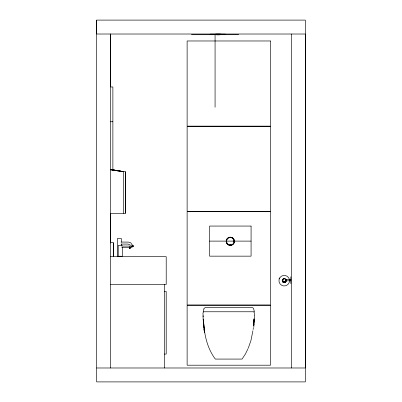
<?xml version="1.0" encoding="UTF-8"?>
<svg xmlns="http://www.w3.org/2000/svg" width="402" height="402" viewBox="0 0 402 402"><rect width="100%" height="100%" fill="white"/><g stroke="black" fill="none" stroke-linecap="round" stroke-linejoin="round"><path stroke-width="0.6" d="M96.636 20.1L96.636 381.9L305.364 381.9L305.364 20.1L96.636 20.1L96.636 34.014L305.364 34.014L305.364 367.986L96.636 367.986M110.55 243.059L110.55 213.557M110.55 86.747L110.55 34.014L110.55 367.986M113.334 242.702L113.334 256.662L113.334 242.702L110.55 242.702M125.298 171.915L125.298 213.105M254.401 315.731L253.858 325.082M253.848 321.163L254.009 318.721M254.245 315.63L254.436 313.158A1.668 1.668 0 0 0 253.737 312.042M254.034 324.324L253.793 327.097M228.105 237.914A4.04 4.04 0 0 0 226.341 240.562L226.341 242.029A4.04 4.04 0 0 0 226.557 242.783M234.195 242.406A4.04 4.04 0 0 0 234.286 242.029L234.286 240.562A4.04 4.04 0 0 0 234.195 240.185M121.449 242.235L121.429 238.582L117.324 238.582L117.304 256.245L122.354 256.245L122.354 247.2M226.341 240.562L226.341 242.029M234.286 242.029L234.286 240.562M252.918 330.74L250.908 340.65L248.32 348.001M253.104 329.504L253.386 327.655M248.084 348.549L245.396 354.031L242.069 359.076L215.311 359.076C209.301 351.067 205.99 341.208 204.558 331.359M278.988 278.882L279.651 278.018M130.7 245.331L132.348 244.371M131.766 246.828L132.072 246.647M132.816 246.215L133.253 245.964L132.956 245.557L133.152 246.019M133.218 246.185L132.766 245.667L132.434 245.863L132.7 246.285M131.871 247.17L132.168 246.994M132.283 246.928L133.519 246.21M131.424 246.29L132.977 245.446M290.822 276.787L290.822 283.671M229.2 237.411A4.04 4.04 0 0 1 229.577 237.321L231.049 237.321A4.04 4.04 0 0 1 233.17 238.436M230.678 245.315L231.049 245.265A4.04 4.04 0 0 0 231.803 245.049M229.577 237.321L231.049 237.321M215.678 34.085L220.542 34.085M210.09 34.155L225.386 34.155M191.432 34.713L238.703 34.713M216.748 34.863L219.472 34.863L219.462 34.356M110.55 86.963L112.877 86.963L112.877 170.101M110.55 121.751L112.877 121.751M110.55 213.387L125.58 213.387L125.58 171.639L123.419 171.639L110.55 169.554L111.108 169.554L123.489 171.639L123.489 213.387M125.555 209.402L125.605 210.306M125.555 210.653L125.605 211.166M125.555 211.573L125.605 211.96M209.553 241.11L251.079 241.11M121.017 242.069L128.55 242.11L130.273 242.602L131.74 243.592M121.017 244.064L128.047 244.074L130.072 244.863M121.746 246.084L131.404 246.084L131.404 247.441L121.746 247.441M129.429 246.748L130.258 246.748M130.283 247.979L129.404 247.979L129.384 247.567M129.253 248.089L130.429 248.089M110.55 256.662L166.212 256.662L166.212 284.49L110.55 284.49M290.968 279.697L285.33 279.697L285.33 280.807L290.968 280.807M164.403 291.45L166.212 291.45L166.212 354.072L164.403 354.072M229.577 245.265L230.316 245.336L229.577 245.265A4.04 4.04 0 0 1 228.828 245.049M110.55 169.554L123.489 171.639M112.068 170.036L113.304 170.247M114.545 170.458L115.781 170.664M117.022 170.875L118.258 171.081M119.5 171.292L120.736 171.498M123.419 171.639L111.108 169.554L111.108 170.664M131.871 246.19L132.137 246.612M122.354 245.461L118.208 245.441L118.208 256.245M204.186 328.891L204.372 330.122M204.121 328.926L204.316 331.268L203.523 325.082L202.98 315.731M204.105 328.861L204.316 331.268M203.593 327.097L203.347 324.324M203.231 316.866L202.95 313.158A1.668 1.668 0 0 1 203.643 312.042M203.492 320.55L203.613 322.384M291.45 34.014L291.45 367.986M215.07 34.713L215.07 107.259M164.403 284.49L164.403 367.986M130.354 247.567L130.354 247.873M130.218 247.567L130.223 247.979M130.107 247.567L130.112 247.979M129.982 247.567L129.992 247.979M129.841 247.567L129.791 247.979L129.705 247.567M129.575 247.567L129.57 247.979M129.469 247.567L129.464 247.979M121.449 244.034L121.449 245.235M286.063 280.576A1.874 1.874 0 0 1 282.37 280.134M282.43 279.646A1.874 1.874 0 0 1 282.611 279.189M285.862 279.154A1.874 1.874 0 0 1 286.053 279.606M286.284 280.671A2.045 2.045 0 0 1 283.375 282.526A2.045 2.045 0 0 1 282.928 279.104A2.045 2.045 0 0 1 286.214 280.139M289.541 280.671A5.296 5.296 0 0 1 281.727 285.335A5.296 5.296 0 0 1 281.33 276.244A5.296 5.296 0 0 1 289.52 280.209M286.194 280.671A1.955 1.955 0 0 1 283.415 282.44A1.955 1.955 0 0 1 282.983 279.174A1.955 1.955 0 0 1 286.129 280.164M234.07 242.783A4.04 4.04 0 0 1 232.17 244.883M228.457 244.883A4.04 4.04 0 0 1 226.728 243.15M228.457 237.708A4.04 4.04 0 0 1 228.828 237.537M233.451 238.748A4.04 4.04 0 0 1 234.07 239.808M226.572 240.959L226.617 241.979L226.617 240.612L226.572 240.959M234.07 241.295L234.009 241.979L234.009 240.612L234.07 241.295M253.888 322.585L253.657 325.625L254.159 319.153L253.888 322.585M203.899 308.982L203.226 311.766L254.436 311.766L253.491 308.289L252.416 307.59L205.246 307.59L204.171 308.289L203.899 308.982M229.974 237.552L229.632 237.602L230.999 237.602L229.974 237.552M230.999 244.989L229.632 244.989L230.999 244.989M270.541 40.974L187.121 40.974L187.121 126.138L270.541 126.138L270.541 40.974M270.541 126.414L187.121 126.414L187.121 211.296L270.541 211.296L270.541 126.414M270.541 211.713L187.121 211.713L187.121 304.947L270.541 304.947L270.541 211.713M251.079 226.06L209.553 226.06L209.553 256.154L251.079 256.154L251.079 226.06M130.374 247.567L129.313 247.567L129.313 247.873L130.374 247.873L130.374 247.567M270.541 305.364L187.121 305.364L187.121 365.202L270.541 365.202L270.541 305.364M204.703 332.258L203.226 319.153L204.703 332.258M283.546 281.315A1.392 1.392 0 0 0 285.631 280.109A1.392 1.392 0 0 0 283.546 278.903A1.392 1.392 0 0 0 283.546 281.315M228.442 244.532A3.739 3.739 0 0 0 234.054 241.295A3.739 3.739 0 0 0 228.442 238.054A3.739 3.739 0 0 0 228.442 244.532M227.914 244.702A4.166 4.166 0 0 0 234.466 241.667A4.166 4.166 0 0 0 228.562 237.512A4.166 4.166 0 0 0 227.914 244.702"/></g></svg>
